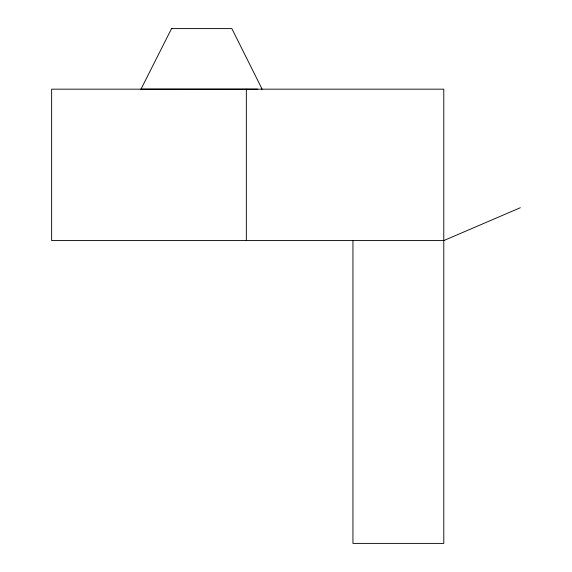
<?xml version="1.0" encoding="UTF-8"?>
<svg xmlns="http://www.w3.org/2000/svg" width="572" height="572" viewBox="0 0 572 572"><rect width="100%" height="100%" fill="white"/><g stroke="black" fill="none" stroke-linecap="round" stroke-linejoin="round"><path stroke-width="0.86" d="M257.507 89.182L140.991 89.16L171.543 28.6L231.846 28.607L262.119 89.182L261.597 89.175M520.363 207.707L443.786 240.576L51.637 240.576L51.637 89.168L443.786 89.168L443.786 543.4L352.945 543.4L352.945 240.576M172.315 28.6L171.278 28.6M140.991 89.16L141.506 89.16M246.332 89.168L246.332 240.576"/></g></svg>
